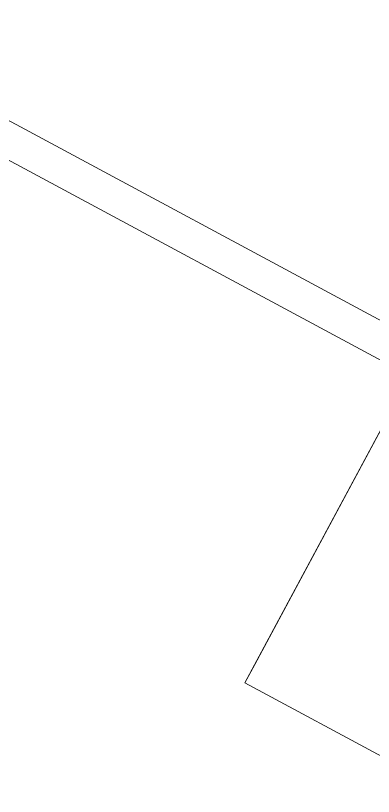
# Model space of a CAD drawing. Header units: millimetres. Extents: x -6949 to 83354, y -55091 to 16861.
# Drawn here: x 21455.8 to 21558.5, y 8197 to 8421 of the extents above; entities that cross this region are included whole.
import ezdxf

# ---------------------------------------------------------------- set-up
doc = ezdxf.new("R2010")
doc.units = ezdxf.units.MM
doc.layers.add('S-BEAM', color=7, linetype='Continuous', lineweight=18)
doc.layers.add('S-FSTN', color=7, linetype='Continuous', lineweight=18)

msp = doc.modelspace()

# ---------------------------------------------------------------- linework, layer by layer
at = {"layer": 'S-BEAM'}
for p, q in [((19130.48, 9639.24), (21688.17, 8264.9)), ((19125.75, 9630.43), (21683.44, 8256.1))]:
    msp.add_line(p, q, dxfattribs=at)
at = {"layer": 'S-FSTN'}
for p, q in [((21521.59, 8229.54), (21568.93, 8317.63)), ((21564.19, 8308.82), (21558.51, 8298.25)), ((21524.43, 8234.82), (21558.51, 8298.25)), ((21524.43, 8234.82), (21521.59, 8229.54)), ((21521.59, 8229.54), (21524.43, 8234.82)), ((21785.86, 8087.54), (21521.59, 8229.54)), ((21521.59, 8229.54), (21785.86, 8087.54)), ((21521.59, 8229.54), (21785.86, 8087.54))]:
    msp.add_line(p, q, dxfattribs=at)

doc.saveas('drawing.dxf')
